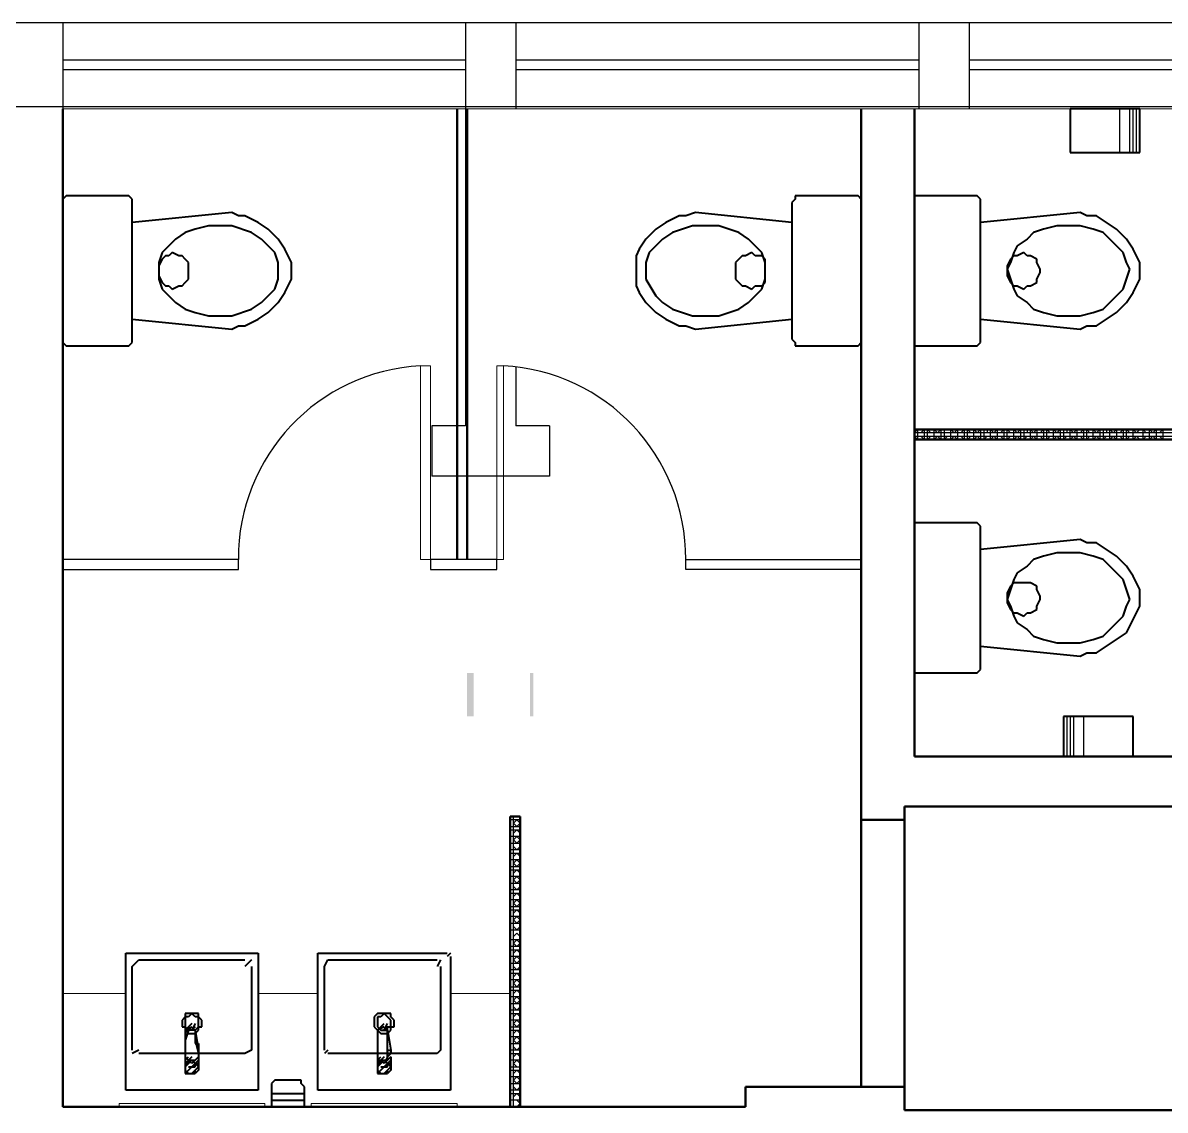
# Model space of a CAD drawing. Header units: millimetres. Extents: x -8 to 5830, y -596 to 3598.
# Drawn here: x 1672.464 to 1675.867, y 2526.634 to 2529.872 of the extents above; entities that cross this region are included whole.
import ezdxf

# ---------------------------------------------------------------- set-up
doc = ezdxf.new("R2010")
doc.units = ezdxf.units.MM
doc.layers.get('0').update_dxf_attribs({"color": 9})

msp = doc.modelspace()

# ---------------------------------------------------------------- linework, layer by layer
for p, q in [((1734.0826, 2529.8719), (1664.1826, 2529.8719)), ((1672.5826, 2529.8719), (1672.5826, 2528.6719)), ((1673.7826, 2529.8719), (1673.7826, 2528.6719)), ((1673.9326, 2529.8719), (1673.9326, 2529.6154)), ((1675.1326, 2529.8719), (1675.1326, 2529.6154)), ((1675.2826, 2529.8719), (1675.2826, 2529.6154)), ((1672.5826, 2529.7619), (1673.7826, 2529.7619)), ((1673.7826, 2529.7319), (1672.5826, 2529.7319)), ((1673.9326, 2529.7619), (1675.1326, 2529.7619)), ((1675.1326, 2529.7319), (1673.9326, 2529.7319)), ((1675.2826, 2529.7619), (1676.4826, 2529.7619)), ((1676.4826, 2529.7319), (1675.2826, 2529.7319)), ((1694.2826, 2529.6219), (1664.4326, 2529.6219)), ((1673.9326, 2528.8472), (1673.9326, 2528.6719)), ((1673.7826, 2528.6719), (1673.6826, 2528.6719)), ((1673.6826, 2528.6719), (1673.6826, 2528.5219)), ((1674.0326, 2528.6719), (1673.9326, 2528.6719)), ((1674.0326, 2528.6719), (1674.0326, 2528.5219)), ((1672.5826, 2528.5219), (1672.5826, 2526.6441)), ((1674.0326, 2528.5219), (1673.6826, 2528.5219))]:
    msp.add_line(p, q)
at = {"lineweight": 20}
for p, q in [((1678.9297, 2529.6154), (1672.5826, 2529.6154)), ((1673.6487, 2528.2738), (1673.6487, 2528.8502)), ((1673.6487, 2528.8502), (1673.6783, 2528.8502)), ((1673.6783, 2528.8502), (1673.6783, 2528.2738)), ((1673.8954, 2528.8502), (1673.8757, 2528.8502)), ((1673.8757, 2528.8502), (1673.8757, 2528.2738)), ((1673.8954, 2528.2738), (1673.8954, 2528.8502)), ((1673.6783, 2528.2738), (1673.6487, 2528.2738)), ((1673.8757, 2528.2738), (1673.8954, 2528.2738)), ((1672.7701, 2526.9819), (1672.5826, 2526.9819)), ((1673.3427, 2526.9819), (1673.165, 2526.9819)), ((1673.9152, 2526.9819), (1673.7375, 2526.9819)), ((1673.1847, 2526.654), (1672.7504, 2526.654)), ((1672.7504, 2526.654), (1672.7504, 2526.6441)), ((1672.7504, 2526.6441), (1673.1847, 2526.6441)), ((1673.1847, 2526.6441), (1673.1847, 2526.654)), ((1673.7573, 2526.654), (1673.3229, 2526.654)), ((1673.3229, 2526.654), (1673.3229, 2526.6441)), ((1673.3229, 2526.6441), (1673.7573, 2526.6441)), ((1673.7573, 2526.6441), (1673.7573, 2526.654))]:
    msp.add_line(p, q, dxfattribs=at)
at = {"lineweight": 50}
for p, q in [((1672.5826, 2529.6154), (1672.5826, 2526.6441)), ((1673.7573, 2529.6154), (1673.7573, 2528.2738)), ((1673.7869, 2529.6154), (1673.7869, 2528.2738)), ((1674.9615, 2526.7037), (1674.9615, 2529.6154)), ((1675.1195, 2529.6154), (1675.1195, 2527.6875)), ((1675.1195, 2528.6614), (1676.3632, 2528.6614)), ((1675.1195, 2528.6316), (1676.3632, 2528.6316)), ((1675.1195, 2527.6875), (1677.9327, 2527.6875)), ((1678.1598, 2527.5385), (1675.0899, 2527.5385)), ((1675.0899, 2527.5385), (1675.0899, 2526.6341)), ((1673.9152, 2526.6441), (1673.9152, 2527.5086)), ((1673.9152, 2527.5086), (1673.9448, 2527.5086)), ((1673.9448, 2527.5086), (1673.9448, 2526.6441)), ((1674.9615, 2527.4987), (1675.0899, 2527.4987)), ((1674.616, 2526.7037), (1674.616, 2526.6441)), ((1674.616, 2526.7037), (1675.0899, 2526.7037)), ((1672.5826, 2526.6441), (1674.616, 2526.6441)), ((1675.0899, 2526.6341), (1679.058, 2526.6341))]:
    msp.add_line(p, q, dxfattribs=at)
at = {"lineweight": 25}
for p, q in [((1675.1195, 2528.6614), (1675.1195, 2529.6055)), ((1675.7315, 2529.4863), (1675.7315, 2529.6154)), ((1675.7611, 2529.4863), (1675.7611, 2529.6154)), ((1675.771, 2529.4863), (1675.771, 2529.6154)), ((1675.7808, 2529.4863), (1675.7808, 2529.6154)), ((1675.2182, 2528.6614), (1675.1195, 2528.6614)), ((1675.1195, 2528.6515), (1675.1293, 2528.6614)), ((1676.3632, 2528.6515), (1675.1195, 2528.6515)), ((1675.1293, 2528.6316), (1675.1195, 2528.6415)), ((1675.1195, 2528.6415), (1676.3632, 2528.6415)), ((1675.1293, 2528.6614), (1675.1293, 2528.6316)), ((1675.1392, 2528.6515), (1675.1491, 2528.6614)), ((1675.1491, 2528.6316), (1675.1392, 2528.6415)), ((1675.1491, 2528.6614), (1675.1491, 2528.6316)), ((1675.159, 2528.6316), (1675.159, 2528.6614)), ((1675.159, 2528.6614), (1675.1688, 2528.6515)), ((1675.1688, 2528.6415), (1675.159, 2528.6316)), ((1675.1787, 2528.6316), (1675.1787, 2528.6614)), ((1675.1787, 2528.6614), (1675.1886, 2528.6515)), ((1675.1886, 2528.6415), (1675.1787, 2528.6316)), ((1675.1886, 2528.6515), (1675.1984, 2528.6614)), ((1675.1984, 2528.6316), (1675.1886, 2528.6415)), ((1675.1984, 2528.6614), (1675.1984, 2528.6316)), ((1675.2083, 2528.6614), (1675.2083, 2528.6316)), ((1675.2083, 2528.6316), (1675.2182, 2528.6415)), ((1675.228, 2528.6316), (1675.228, 2528.6614)), ((1675.228, 2528.6614), (1675.2379, 2528.6515)), ((1675.2379, 2528.6415), (1675.228, 2528.6316)), ((1675.2379, 2528.6515), (1675.2478, 2528.6614)), ((1675.2478, 2528.6316), (1675.2379, 2528.6415)), ((1675.2478, 2528.6614), (1675.2478, 2528.6316)), ((1675.2577, 2528.6515), (1675.2675, 2528.6614)), ((1675.2675, 2528.6316), (1675.2577, 2528.6415)), ((1675.2675, 2528.6614), (1675.2675, 2528.6316)), ((1675.2774, 2528.6316), (1675.2774, 2528.6614)), ((1675.2774, 2528.6614), (1675.2873, 2528.6515)), ((1675.2873, 2528.6415), (1675.2774, 2528.6316)), ((1675.2971, 2528.6316), (1675.2971, 2528.6614)), ((1675.2971, 2528.6614), (1675.307, 2528.6515)), ((1675.307, 2528.6415), (1675.2971, 2528.6316)), ((1675.307, 2528.6515), (1675.3169, 2528.6614)), ((1675.3169, 2528.6316), (1675.307, 2528.6415)), ((1675.3169, 2528.6614), (1675.3169, 2528.6316)), ((1675.3268, 2528.6614), (1675.3268, 2528.6316)), ((1675.3268, 2528.6316), (1675.3366, 2528.6415)), ((1675.3366, 2528.6614), (1675.3366, 2528.6515)), ((1675.3465, 2528.6316), (1675.3465, 2528.6614)), ((1675.3465, 2528.6614), (1675.3564, 2528.6515)), ((1675.3564, 2528.6415), (1675.3465, 2528.6316)), ((1675.3564, 2528.6515), (1675.3662, 2528.6614)), ((1675.3662, 2528.6316), (1675.3564, 2528.6415)), ((1675.3662, 2528.6614), (1675.3662, 2528.6316)), ((1675.3761, 2528.6515), (1675.386, 2528.6614)), ((1675.386, 2528.6316), (1675.3761, 2528.6415)), ((1675.386, 2528.6614), (1675.386, 2528.6316)), ((1675.3959, 2528.6316), (1675.3959, 2528.6614)), ((1675.3959, 2528.6614), (1675.4057, 2528.6515)), ((1675.4057, 2528.6415), (1675.3959, 2528.6316)), ((1675.4156, 2528.6316), (1675.4156, 2528.6614)), ((1675.4156, 2528.6614), (1675.4255, 2528.6515)), ((1675.4255, 2528.6415), (1675.4156, 2528.6316)), ((1675.4255, 2528.6515), (1675.4353, 2528.6614)), ((1675.4353, 2528.6316), (1675.4255, 2528.6415)), ((1675.4353, 2528.6614), (1675.4353, 2528.6316)), ((1675.4452, 2528.6614), (1675.4452, 2528.6316)), ((1675.4452, 2528.6316), (1675.4551, 2528.6415)), ((1675.4551, 2528.6614), (1675.4551, 2528.6515)), ((1675.465, 2528.6316), (1675.465, 2528.6614)), ((1675.465, 2528.6614), (1675.4748, 2528.6515)), ((1675.4748, 2528.6415), (1675.465, 2528.6316)), ((1675.4748, 2528.6515), (1675.4847, 2528.6614)), ((1675.4847, 2528.6316), (1675.4748, 2528.6415)), ((1675.4847, 2528.6614), (1675.4847, 2528.6316)), ((1675.4946, 2528.6515), (1675.5044, 2528.6614)), ((1675.5044, 2528.6316), (1675.4946, 2528.6415)), ((1675.5044, 2528.6614), (1675.5044, 2528.6316)), ((1675.5143, 2528.6316), (1675.5143, 2528.6614)), ((1675.5143, 2528.6614), (1675.5242, 2528.6515)), ((1675.5242, 2528.6415), (1675.5143, 2528.6316)), ((1675.5341, 2528.6316), (1675.5341, 2528.6614)), ((1675.5341, 2528.6614), (1675.5439, 2528.6515)), ((1675.5439, 2528.6415), (1675.5341, 2528.6316)), ((1675.5439, 2528.6515), (1675.5538, 2528.6614)), ((1675.5538, 2528.6316), (1675.5439, 2528.6415)), ((1675.5538, 2528.6614), (1675.5538, 2528.6316)), ((1675.5637, 2528.6614), (1675.5637, 2528.6316)), ((1675.5637, 2528.6316), (1675.5735, 2528.6415)), ((1675.5735, 2528.6614), (1675.5735, 2528.6515)), ((1675.5834, 2528.6316), (1675.5834, 2528.6614)), ((1675.5834, 2528.6614), (1675.5933, 2528.6515)), ((1675.5933, 2528.6415), (1675.5834, 2528.6316)), ((1675.5933, 2528.6515), (1675.6031, 2528.6614)), ((1675.6031, 2528.6316), (1675.5933, 2528.6415)), ((1675.6031, 2528.6614), (1675.6031, 2528.6316)), ((1675.613, 2528.6515), (1675.6229, 2528.6614)), ((1675.6229, 2528.6316), (1675.613, 2528.6415)), ((1675.6229, 2528.6614), (1675.6229, 2528.6316)), ((1675.6328, 2528.6316), (1675.6328, 2528.6614)), ((1675.6328, 2528.6614), (1675.6426, 2528.6515)), ((1675.6426, 2528.6415), (1675.6328, 2528.6316)), ((1675.6525, 2528.6316), (1675.6525, 2528.6614)), ((1675.6525, 2528.6614), (1675.6624, 2528.6515)), ((1675.6624, 2528.6415), (1675.6525, 2528.6316)), ((1675.6624, 2528.6515), (1675.6722, 2528.6614)), ((1675.6722, 2528.6316), (1675.6624, 2528.6415)), ((1675.6722, 2528.6614), (1675.6722, 2528.6316)), ((1675.6821, 2528.6614), (1675.6821, 2528.6316)), ((1675.6821, 2528.6316), (1675.692, 2528.6415)), ((1675.692, 2528.6614), (1675.692, 2528.6515)), ((1675.7019, 2528.6316), (1675.7019, 2528.6614)), ((1675.7019, 2528.6614), (1675.7117, 2528.6515)), ((1675.7117, 2528.6415), (1675.7019, 2528.6316)), ((1675.7117, 2528.6515), (1675.7216, 2528.6614)), ((1675.7216, 2528.6316), (1675.7117, 2528.6415)), ((1675.7216, 2528.6614), (1675.7216, 2528.6316)), ((1675.7315, 2528.6515), (1675.7413, 2528.6614)), ((1675.7413, 2528.6316), (1675.7315, 2528.6415)), ((1675.7413, 2528.6614), (1675.7413, 2528.6316)), ((1675.7512, 2528.6316), (1675.7512, 2528.6614)), ((1675.7512, 2528.6614), (1675.7611, 2528.6515)), ((1675.7611, 2528.6415), (1675.7512, 2528.6316)), ((1675.771, 2528.6316), (1675.771, 2528.6614)), ((1675.771, 2528.6614), (1675.7808, 2528.6515)), ((1675.7808, 2528.6415), (1675.771, 2528.6316)), ((1675.7808, 2528.6515), (1675.7907, 2528.6614)), ((1675.7907, 2528.6316), (1675.7808, 2528.6415)), ((1675.8006, 2528.6614), (1675.8104, 2528.6515)), ((1675.8006, 2528.6316), (1675.8006, 2528.6614)), ((1675.8104, 2528.6415), (1675.8006, 2528.6316)), ((1675.8203, 2528.6316), (1675.8203, 2528.6614)), ((1675.8203, 2528.6614), (1675.8302, 2528.6515)), ((1675.8302, 2528.6415), (1675.8203, 2528.6316)), ((1675.8302, 2528.6515), (1675.8401, 2528.6614)), ((1675.8401, 2528.6316), (1675.8302, 2528.6415)), ((1675.8401, 2528.6614), (1675.8401, 2528.6316)), ((1675.8499, 2528.6515), (1675.8598, 2528.6614)), ((1675.8598, 2528.6316), (1675.8499, 2528.6415)), ((1675.8598, 2528.6614), (1675.8598, 2528.6316)), ((1675.5735, 2527.8068), (1675.5735, 2527.6875)), ((1675.5834, 2527.8068), (1675.5834, 2527.6875)), ((1675.5933, 2527.8068), (1675.5933, 2527.6875)), ((1675.6229, 2527.8068), (1675.6229, 2527.6875)), ((1673.9448, 2527.4987), (1673.9152, 2527.4987)), ((1673.9251, 2526.6441), (1673.9251, 2527.5086)), ((1673.9251, 2527.4888), (1673.9349, 2527.4987)), ((1673.9349, 2527.4788), (1673.9251, 2527.4888)), ((1673.9448, 2527.4888), (1673.9349, 2527.4987)), ((1673.9349, 2527.4788), (1673.9448, 2527.4888)), ((1673.9448, 2527.4689), (1673.9448, 2527.5086)), ((1673.9152, 2527.4788), (1673.9448, 2527.4788)), ((1673.9152, 2527.4689), (1673.9448, 2527.4689)), ((1673.9349, 2527.4689), (1673.9251, 2527.459)), ((1673.9448, 2527.459), (1673.9349, 2527.4689)), ((1673.9448, 2527.4192), (1673.9448, 2527.459)), ((1673.9448, 2527.449), (1673.9152, 2527.449)), ((1673.9152, 2527.4291), (1673.9448, 2527.4291)), ((1673.9251, 2527.4391), (1673.9349, 2527.449)), ((1673.9349, 2527.4291), (1673.9251, 2527.4391)), ((1673.9251, 2527.4192), (1673.9349, 2527.4093)), ((1673.9349, 2527.449), (1673.9448, 2527.4391)), ((1673.9349, 2527.4291), (1673.9448, 2527.4391)), ((1673.9349, 2527.4093), (1673.9448, 2527.4192)), ((1673.9448, 2527.4093), (1673.9152, 2527.4093)), ((1673.9152, 2527.3993), (1673.9448, 2527.3993)), ((1673.9349, 2527.3993), (1673.9251, 2527.3894)), ((1673.9349, 2527.3993), (1673.9448, 2527.3894)), ((1673.9448, 2527.3496), (1673.9448, 2527.4093)), ((1673.9448, 2527.3795), (1673.9152, 2527.3795)), ((1673.9152, 2527.3596), (1673.9448, 2527.3596)), ((1673.9152, 2527.3496), (1673.9448, 2527.3496)), ((1673.9251, 2527.3695), (1673.9349, 2527.3795)), ((1673.9349, 2527.3596), (1673.9251, 2527.3695)), ((1673.9349, 2527.3496), (1673.9251, 2527.3397)), ((1673.9448, 2527.3695), (1673.9349, 2527.3795)), ((1673.9349, 2527.3596), (1673.9448, 2527.3695)), ((1673.9448, 2527.3397), (1673.9349, 2527.3496)), ((1673.9448, 2527.3298), (1673.9152, 2527.3298)), ((1673.9251, 2527.3198), (1673.9349, 2527.3298)), ((1673.9349, 2527.3099), (1673.9251, 2527.3198)), ((1673.9349, 2527.3298), (1673.9448, 2527.3198)), ((1673.9349, 2527.3099), (1673.9448, 2527.3198)), ((1673.9448, 2527.3), (1673.9448, 2527.3397)), ((1673.9152, 2527.3099), (1673.9448, 2527.3099)), ((1673.9448, 2527.29), (1673.9152, 2527.29)), ((1673.9152, 2527.2801), (1673.9448, 2527.2801)), ((1673.9251, 2527.3), (1673.9349, 2527.29)), ((1673.9349, 2527.2801), (1673.9251, 2527.2701)), ((1673.9349, 2527.29), (1673.9448, 2527.3)), ((1673.9349, 2527.2801), (1673.9448, 2527.2701)), ((1673.9448, 2527.2304), (1673.9448, 2527.29)), ((1673.9448, 2527.2602), (1673.9152, 2527.2602)), ((1673.9251, 2527.2503), (1673.9349, 2527.2602)), ((1673.9349, 2527.2403), (1673.9251, 2527.2503)), ((1673.9448, 2527.2503), (1673.9349, 2527.2602)), ((1673.9349, 2527.2403), (1673.9448, 2527.2503)), ((1673.9152, 2527.2403), (1673.9448, 2527.2403)), ((1673.9152, 2527.2304), (1673.9448, 2527.2304)), ((1673.9349, 2527.2304), (1673.9251, 2527.2204)), ((1673.9448, 2527.2204), (1673.9349, 2527.2304)), ((1673.9448, 2527.1807), (1673.9448, 2527.2204)), ((1673.9448, 2527.2105), (1673.9152, 2527.2105)), ((1673.9152, 2527.1906), (1673.9448, 2527.1906)), ((1673.9251, 2527.2006), (1673.9349, 2527.2105)), ((1673.9349, 2527.1906), (1673.9251, 2527.2006)), ((1673.9251, 2527.1807), (1673.9349, 2527.1708)), ((1673.9349, 2527.2105), (1673.9448, 2527.2006)), ((1673.9349, 2527.1906), (1673.9448, 2527.2006)), ((1673.9349, 2527.1708), (1673.9448, 2527.1807)), ((1673.9152, 2527.1708), (1673.9448, 2527.1708)), ((1673.9349, 2527.1608), (1673.9251, 2527.1509)), ((1673.9448, 2527.1509), (1673.9349, 2527.1608)), ((1673.9448, 2527.1111), (1673.9448, 2527.1708)), ((1673.9448, 2527.1409), (1673.9152, 2527.1409)), ((1673.9448, 2527.1211), (1673.9152, 2527.1211)), ((1673.9152, 2527.1111), (1673.9448, 2527.1111)), ((1673.9251, 2527.131), (1673.9349, 2527.1409)), ((1673.9251, 2527.131), (1673.9349, 2527.1211)), ((1673.9349, 2527.1111), (1673.9251, 2527.1012)), ((1673.9448, 2527.131), (1673.9349, 2527.1409)), ((1673.9349, 2527.1211), (1673.9448, 2527.131)), ((1673.9448, 2527.1012), (1673.9349, 2527.1111)), ((1673.9448, 2527.0913), (1673.9152, 2527.0913)), ((1673.9251, 2527.0813), (1673.9349, 2527.0913)), ((1673.9349, 2527.0714), (1673.9251, 2527.0813)), ((1673.9349, 2527.0913), (1673.9448, 2527.0813)), ((1673.9349, 2527.0714), (1673.9448, 2527.0813)), ((1673.9448, 2527.0614), (1673.9448, 2527.1012)), ((1673.9152, 2527.0714), (1673.9448, 2527.0714)), ((1673.9448, 2527.0515), (1673.9152, 2527.0515)), ((1673.9152, 2527.0416), (1673.9448, 2527.0416)), ((1673.9251, 2527.0614), (1673.9349, 2527.0515)), ((1673.9349, 2527.0416), (1673.9251, 2527.0316)), ((1673.9349, 2527.0515), (1673.9448, 2527.0614)), ((1673.9349, 2527.0416), (1673.9448, 2527.0316)), ((1673.9448, 2526.9919), (1673.9448, 2527.0515)), ((1673.9448, 2527.0217), (1673.9152, 2527.0217)), ((1673.9251, 2527.0118), (1673.9349, 2527.0217)), ((1673.9349, 2527.0018), (1673.9251, 2527.0118)), ((1673.9448, 2527.0118), (1673.9349, 2527.0217)), ((1673.9349, 2527.0018), (1673.9448, 2527.0118)), ((1673.9152, 2527.0018), (1673.9448, 2527.0018)), ((1673.9152, 2526.9919), (1673.9448, 2526.9919)), ((1673.9349, 2526.9919), (1673.9251, 2526.9819)), ((1673.9448, 2526.9819), (1673.9349, 2526.9919)), ((1673.9448, 2526.9422), (1673.9448, 2526.9819)), ((1673.9448, 2526.972), (1673.9152, 2526.972)), ((1673.9152, 2526.9521), (1673.9448, 2526.9521)), ((1673.9251, 2526.9621), (1673.9349, 2526.972)), ((1673.9349, 2526.9521), (1673.9251, 2526.9621)), ((1673.9251, 2526.9422), (1673.9349, 2526.9323)), ((1673.9349, 2526.972), (1673.9448, 2526.9621)), ((1673.9349, 2526.9521), (1673.9448, 2526.9621)), ((1673.9349, 2526.9323), (1673.9448, 2526.9422)), ((1673.9448, 2526.9323), (1673.9152, 2526.9323)), ((1673.9152, 2526.9223), (1673.9448, 2526.9223)), ((1673.9349, 2526.9223), (1673.9251, 2526.9124)), ((1673.9349, 2526.9223), (1673.9448, 2526.9124)), ((1673.9448, 2526.8726), (1673.9448, 2526.9323)), ((1673.9448, 2526.9024), (1673.9152, 2526.9024)), ((1673.9152, 2526.8826), (1673.9448, 2526.8826)), ((1673.9152, 2526.8726), (1673.9448, 2526.8726)), ((1673.9251, 2526.8925), (1673.9349, 2526.9024)), ((1673.9349, 2526.8826), (1673.9251, 2526.8925)), ((1673.9349, 2526.8726), (1673.9251, 2526.8627)), ((1673.9448, 2526.8925), (1673.9349, 2526.9024)), ((1673.9349, 2526.8826), (1673.9448, 2526.8925)), ((1673.9448, 2526.8627), (1673.9349, 2526.8726)), ((1673.9448, 2526.8528), (1673.9152, 2526.8528)), ((1673.9251, 2526.8428), (1673.9349, 2526.8528)), ((1673.9349, 2526.8329), (1673.9251, 2526.8428)), ((1673.9349, 2526.8528), (1673.9448, 2526.8428)), ((1673.9349, 2526.8329), (1673.9448, 2526.8428)), ((1673.9448, 2526.8229), (1673.9448, 2526.8627)), ((1673.9152, 2526.8329), (1673.9448, 2526.8329)), ((1673.9448, 2526.813), (1673.9152, 2526.813)), ((1673.9251, 2526.8229), (1673.9349, 2526.813)), ((1673.9349, 2526.813), (1673.9448, 2526.8229)), ((1673.9448, 2526.7534), (1673.9448, 2526.813)), ((1673.9152, 2526.8031), (1673.9448, 2526.8031)), ((1673.9448, 2526.7832), (1673.9152, 2526.7832)), ((1673.9349, 2526.8031), (1673.9251, 2526.7931)), ((1673.9251, 2526.7733), (1673.9349, 2526.7832)), ((1673.9349, 2526.7633), (1673.9251, 2526.7733)), ((1673.9349, 2526.8031), (1673.9448, 2526.7931)), ((1673.9448, 2526.7733), (1673.9349, 2526.7832)), ((1673.9152, 2526.7633), (1673.9448, 2526.7633)), ((1673.9152, 2526.7534), (1673.9448, 2526.7534)), ((1673.9349, 2526.7534), (1673.9251, 2526.7434)), ((1673.9448, 2526.7434), (1673.9349, 2526.7534)), ((1673.9448, 2526.7037), (1673.9448, 2526.7434)), ((1673.9448, 2526.7335), (1673.9152, 2526.7335)), ((1673.9152, 2526.7136), (1673.9448, 2526.7136)), ((1673.9251, 2526.7236), (1673.9349, 2526.7335)), ((1673.9349, 2526.7136), (1673.9251, 2526.7236)), ((1673.9251, 2526.7037), (1673.9349, 2526.6937)), ((1673.9349, 2526.7335), (1673.9448, 2526.7236)), ((1673.9349, 2526.7136), (1673.9448, 2526.7236)), ((1673.9349, 2526.6937), (1673.9448, 2526.7037)), ((1673.9448, 2526.6937), (1673.9152, 2526.6937)), ((1673.9152, 2526.6838), (1673.9448, 2526.6838)), ((1673.9349, 2526.6838), (1673.9251, 2526.6739)), ((1673.9349, 2526.6838), (1673.9448, 2526.6739)), ((1673.9448, 2526.6937), (1673.9448, 2526.6441)), ((1673.9448, 2526.6639), (1673.9152, 2526.6639)), ((1673.9448, 2526.654), (1673.9349, 2526.6639)), ((1673.9349, 2526.6441), (1673.9448, 2526.654))]:
    msp.add_line(p, q, dxfattribs=at)
at = {"lineweight": 40}
for p, q in [((1675.7907, 2529.6154), (1675.5834, 2529.6154)), ((1675.5834, 2529.6154), (1675.5834, 2529.4863)), ((1675.7907, 2529.4863), (1675.7907, 2529.6154)), ((1675.5834, 2529.4863), (1675.7907, 2529.4863)), ((1672.5925, 2529.3571), (1672.5826, 2529.3471)), ((1672.78, 2529.3571), (1672.5925, 2529.3571)), ((1672.7899, 2529.3471), (1672.78, 2529.3571)), ((1674.9517, 2529.3571), (1674.7641, 2529.3571)), ((1674.7641, 2529.3571), (1674.7641, 2529.3471)), ((1674.9615, 2529.3471), (1674.9517, 2529.3571)), ((1675.307, 2529.3571), (1675.1195, 2529.3571)), ((1675.1195, 2529.3571), (1675.1195, 2528.9099)), ((1675.3169, 2529.3471), (1675.307, 2529.3571)), ((1672.5826, 2529.3471), (1672.5826, 2528.9198)), ((1672.7899, 2528.9198), (1672.7899, 2529.3471)), ((1674.7641, 2529.3471), (1674.7542, 2529.3372)), ((1674.7542, 2529.3372), (1674.7542, 2528.9297)), ((1674.9615, 2528.9198), (1674.9615, 2529.3471)), ((1675.3169, 2528.9198), (1675.3169, 2529.3471)), ((1673.086, 2529.3074), (1672.7899, 2529.2776)), ((1673.1058, 2529.2974), (1673.086, 2529.3074)), ((1673.1255, 2529.2974), (1673.1058, 2529.2974)), ((1673.165, 2529.2776), (1673.1255, 2529.2974)), ((1674.4186, 2529.2974), (1674.3791, 2529.2776)), ((1674.4384, 2529.2974), (1674.4186, 2529.2974)), ((1674.468, 2529.3074), (1674.4384, 2529.2974)), ((1674.7542, 2529.2776), (1674.468, 2529.3074)), ((1675.613, 2529.3074), (1675.3169, 2529.2776)), ((1675.6328, 2529.2974), (1675.613, 2529.3074)), ((1675.6624, 2529.2974), (1675.6328, 2529.2974)), ((1675.7216, 2529.2577), (1675.6624, 2529.2974)), ((1672.9774, 2529.2577), (1672.9478, 2529.2477)), ((1673.0169, 2529.2676), (1672.9774, 2529.2577)), ((1673.086, 2529.2676), (1673.0169, 2529.2676)), ((1673.1452, 2529.2477), (1673.086, 2529.2676)), ((1673.1946, 2529.2577), (1673.165, 2529.2776)), ((1673.2242, 2529.2279), (1673.1946, 2529.2577)), ((1674.3495, 2529.2577), (1674.3199, 2529.2279)), ((1674.3791, 2529.2776), (1674.3495, 2529.2577)), ((1674.4581, 2529.2676), (1674.3989, 2529.2477)), ((1674.5371, 2529.2676), (1674.4581, 2529.2676)), ((1674.5963, 2529.2477), (1674.5371, 2529.2676)), ((1675.5044, 2529.2577), (1675.4748, 2529.2477)), ((1675.5439, 2529.2676), (1675.5044, 2529.2577)), ((1675.613, 2529.2676), (1675.5439, 2529.2676)), ((1675.6525, 2529.2577), (1675.613, 2529.2676)), ((1675.6821, 2529.2477), (1675.6525, 2529.2577)), ((1675.7512, 2529.2279), (1675.7216, 2529.2577)), ((1672.9182, 2529.2279), (1672.8787, 2529.1881)), ((1672.9478, 2529.2477), (1672.9182, 2529.2279)), ((1673.1749, 2529.2279), (1673.1452, 2529.2477)), ((1673.1946, 2529.208), (1673.1749, 2529.2279)), ((1673.244, 2529.1981), (1673.2242, 2529.2279)), ((1674.3199, 2529.2279), (1674.3002, 2529.1981)), ((1674.3693, 2529.2279), (1674.3298, 2529.1881)), ((1674.3989, 2529.2477), (1674.3693, 2529.2279)), ((1674.6259, 2529.2279), (1674.5963, 2529.2477)), ((1674.6457, 2529.208), (1674.6259, 2529.2279)), ((1675.4551, 2529.2279), (1675.4255, 2529.208)), ((1675.4748, 2529.2477), (1675.4551, 2529.2279)), ((1675.7019, 2529.2279), (1675.6821, 2529.2477)), ((1675.7413, 2529.1881), (1675.7019, 2529.2279)), ((1675.771, 2529.1981), (1675.7512, 2529.2279)), ((1672.8787, 2529.1881), (1672.8689, 2529.1583)), ((1672.9083, 2529.1881), (1672.8985, 2529.1782)), ((1672.9281, 2529.1782), (1672.9083, 2529.1881)), ((1673.2143, 2529.1881), (1673.1946, 2529.208)), ((1673.2242, 2529.1583), (1673.2143, 2529.1881)), ((1673.2637, 2529.1583), (1673.244, 2529.1981)), ((1674.3002, 2529.1981), (1674.2903, 2529.1782)), ((1674.3298, 2529.1881), (1674.3199, 2529.1583)), ((1674.6358, 2529.1881), (1674.616, 2529.1782)), ((1674.6457, 2529.1782), (1674.6358, 2529.1881)), ((1674.6654, 2529.1881), (1674.6457, 2529.208)), ((1674.6753, 2529.1583), (1674.6654, 2529.1881)), ((1675.4156, 2529.1881), (1675.4057, 2529.1583)), ((1675.4255, 2529.208), (1675.4156, 2529.1881)), ((1675.4452, 2529.1881), (1675.4255, 2529.1782)), ((1675.4551, 2529.1782), (1675.4452, 2529.1881)), ((1675.7512, 2529.1583), (1675.7413, 2529.1881)), ((1675.7808, 2529.1782), (1675.771, 2529.1981)), ((1672.8787, 2529.1682), (1672.8689, 2529.1484)), ((1672.8689, 2529.1583), (1672.8689, 2529.1086)), ((1672.8886, 2529.1782), (1672.8787, 2529.1682)), ((1672.8985, 2529.1782), (1672.8886, 2529.1782)), ((1672.938, 2529.1782), (1672.9281, 2529.1782)), ((1672.9478, 2529.1682), (1672.938, 2529.1782)), ((1672.9577, 2529.1583), (1672.9478, 2529.1682)), ((1672.9577, 2529.1086), (1672.9577, 2529.1583)), ((1673.2242, 2529.1086), (1673.2242, 2529.1583)), ((1673.2637, 2529.1086), (1673.2637, 2529.1583)), ((1674.2903, 2529.1782), (1674.2903, 2529.0887)), ((1674.3199, 2529.1583), (1674.3199, 2529.1086)), ((1674.5963, 2529.1682), (1674.5864, 2529.1583)), ((1674.5864, 2529.1583), (1674.5864, 2529.1086)), ((1674.6062, 2529.1782), (1674.5963, 2529.1682)), ((1674.616, 2529.1782), (1674.6062, 2529.1782)), ((1674.6654, 2529.1782), (1674.6457, 2529.1782)), ((1674.6753, 2529.1682), (1674.6654, 2529.1782)), ((1674.6753, 2529.0987), (1674.6753, 2529.1682)), ((1675.4057, 2529.1682), (1675.3959, 2529.1484)), ((1675.4057, 2529.1583), (1675.3959, 2529.1384)), ((1675.4156, 2529.1782), (1675.4057, 2529.1682)), ((1675.4255, 2529.1782), (1675.4156, 2529.1782)), ((1675.465, 2529.1782), (1675.4551, 2529.1782)), ((1675.4847, 2529.1682), (1675.465, 2529.1782)), ((1675.4847, 2529.1583), (1675.4847, 2529.1682)), ((1675.4946, 2529.1384), (1675.4847, 2529.1583)), ((1675.7611, 2529.1384), (1675.7512, 2529.1583)), ((1675.7907, 2529.1583), (1675.7808, 2529.1782)), ((1675.7907, 2529.1086), (1675.7907, 2529.1583)), ((1672.8689, 2529.1186), (1672.8787, 2529.0987)), ((1675.3959, 2529.1484), (1675.3959, 2529.1186)), ((1675.3959, 2529.1384), (1675.4156, 2529.0788)), ((1675.3959, 2529.1186), (1675.4057, 2529.0987)), ((1675.4847, 2529.1086), (1675.4946, 2529.1285)), ((1675.4946, 2529.1285), (1675.4946, 2529.1384)), ((1675.7413, 2529.0788), (1675.7611, 2529.1384)), ((1672.8689, 2529.1086), (1672.8787, 2529.0788)), ((1672.8787, 2529.0987), (1672.8886, 2529.0887)), ((1672.8886, 2529.0887), (1672.8985, 2529.0887)), ((1672.8985, 2529.0887), (1672.9083, 2529.0788)), ((1672.9083, 2529.0788), (1672.9281, 2529.0887)), ((1672.9281, 2529.0887), (1672.938, 2529.0887)), ((1672.938, 2529.0887), (1672.9478, 2529.0987)), ((1672.9478, 2529.0987), (1672.9577, 2529.1086)), ((1673.2143, 2529.0788), (1673.2242, 2529.1086)), ((1673.244, 2529.0689), (1673.2637, 2529.1086)), ((1674.2903, 2529.0887), (1674.3002, 2529.0689)), ((1674.3199, 2529.1086), (1674.3495, 2529.0589)), ((1674.5864, 2529.1086), (1674.5963, 2529.0987)), ((1674.5963, 2529.0987), (1674.6062, 2529.0887)), ((1674.6062, 2529.0887), (1674.616, 2529.0887)), ((1674.616, 2529.0887), (1674.6358, 2529.0788)), ((1674.6358, 2529.0788), (1674.6457, 2529.0887)), ((1674.6457, 2529.0887), (1674.6654, 2529.0887)), ((1674.6654, 2529.0788), (1674.6753, 2529.1086)), ((1674.6654, 2529.0887), (1674.6753, 2529.0987)), ((1675.4057, 2529.0987), (1675.4156, 2529.0887)), ((1675.4156, 2529.0887), (1675.4255, 2529.0887)), ((1675.4255, 2529.0887), (1675.4452, 2529.0788)), ((1675.4452, 2529.0788), (1675.4551, 2529.0887)), ((1675.4551, 2529.0887), (1675.465, 2529.0887)), ((1675.465, 2529.0887), (1675.4847, 2529.0987)), ((1675.4847, 2529.0987), (1675.4847, 2529.1086)), ((1675.771, 2529.0689), (1675.7808, 2529.0887)), ((1675.7808, 2529.0887), (1675.7907, 2529.1086)), ((1672.8787, 2529.0788), (1672.8985, 2529.0589)), ((1672.8985, 2529.0589), (1672.9182, 2529.0391)), ((1673.1749, 2529.0391), (1673.2143, 2529.0788)), ((1673.2242, 2529.0391), (1673.244, 2529.0689)), ((1674.3002, 2529.0689), (1674.3199, 2529.0391)), ((1674.3495, 2529.0589), (1674.3693, 2529.0391)), ((1674.6259, 2529.0391), (1674.6654, 2529.0788)), ((1675.4156, 2529.0788), (1675.4255, 2529.0589)), ((1675.4255, 2529.0589), (1675.4551, 2529.0391)), ((1675.6821, 2529.0192), (1675.7413, 2529.0788)), ((1675.7512, 2529.0391), (1675.771, 2529.0689)), ((1672.9182, 2529.0391), (1672.9478, 2529.0192)), ((1672.9478, 2529.0192), (1672.9774, 2529.0092)), ((1673.086, 2528.9993), (1673.1452, 2529.0192)), ((1673.1452, 2529.0192), (1673.1749, 2529.0391)), ((1673.1946, 2529.0092), (1673.2242, 2529.0391)), ((1674.3199, 2529.0391), (1674.3495, 2529.0092)), ((1674.3693, 2529.0391), (1674.3989, 2529.0192)), ((1674.3989, 2529.0192), (1674.4581, 2528.9993)), ((1674.5371, 2528.9993), (1674.5963, 2529.0192)), ((1674.5963, 2529.0192), (1674.6259, 2529.0391)), ((1675.4551, 2529.0391), (1675.4748, 2529.0192)), ((1675.4748, 2529.0192), (1675.5044, 2529.0092)), ((1675.6525, 2529.0092), (1675.6821, 2529.0192)), ((1675.7216, 2529.0092), (1675.7512, 2529.0391)), ((1672.7899, 2528.9894), (1673.086, 2528.9596)), ((1672.9774, 2529.0092), (1673.0169, 2528.9993)), ((1673.0169, 2528.9993), (1673.086, 2528.9993)), ((1673.1255, 2528.9695), (1673.165, 2528.9894)), ((1673.165, 2528.9894), (1673.1946, 2529.0092)), ((1674.3495, 2529.0092), (1674.3791, 2528.9894)), ((1674.3791, 2528.9894), (1674.4186, 2528.9695)), ((1674.4581, 2528.9993), (1674.5371, 2528.9993)), ((1674.468, 2528.9596), (1674.7542, 2528.9894)), ((1675.3169, 2528.9894), (1675.613, 2528.9596)), ((1675.5044, 2529.0092), (1675.5439, 2528.9993)), ((1675.5439, 2528.9993), (1675.613, 2528.9993)), ((1675.613, 2528.9993), (1675.6525, 2529.0092)), ((1675.6624, 2528.9695), (1675.7216, 2529.0092)), ((1673.086, 2528.9596), (1673.1058, 2528.9695)), ((1673.1058, 2528.9695), (1673.1255, 2528.9695)), ((1674.4186, 2528.9695), (1674.4384, 2528.9695)), ((1674.4384, 2528.9695), (1674.468, 2528.9596)), ((1675.613, 2528.9596), (1675.6328, 2528.9695)), ((1675.6328, 2528.9695), (1675.6624, 2528.9695)), ((1672.5826, 2528.9198), (1672.5925, 2528.9099)), ((1672.78, 2528.9099), (1672.7899, 2528.9198)), ((1674.7542, 2528.9297), (1674.7641, 2528.9198)), ((1674.7641, 2528.9198), (1674.7641, 2528.9099)), ((1674.9517, 2528.9099), (1674.9615, 2528.9198)), ((1675.307, 2528.9099), (1675.3169, 2528.9198)), ((1672.5925, 2528.9099), (1672.78, 2528.9099)), ((1674.7641, 2528.9099), (1674.9517, 2528.9099)), ((1675.1195, 2528.9099), (1675.307, 2528.9099)), ((1675.307, 2528.3832), (1675.1195, 2528.3832)), ((1675.1195, 2528.3832), (1675.1195, 2527.936)), ((1675.3169, 2528.3732), (1675.307, 2528.3832)), ((1675.3169, 2527.9459), (1675.3169, 2528.3732)), ((1675.613, 2528.3335), (1675.3169, 2528.3037)), ((1675.6328, 2528.3235), (1675.613, 2528.3335)), ((1675.6624, 2528.3235), (1675.6328, 2528.3235)), ((1675.7216, 2528.2838), (1675.6624, 2528.3235)), ((1675.4748, 2528.2738), (1675.4551, 2528.254)), ((1675.5044, 2528.2838), (1675.4748, 2528.2738)), ((1675.5439, 2528.2937), (1675.5044, 2528.2838)), ((1675.613, 2528.2937), (1675.5439, 2528.2937)), ((1675.6525, 2528.2838), (1675.613, 2528.2937)), ((1675.6821, 2528.2738), (1675.6525, 2528.2838)), ((1675.7019, 2528.254), (1675.6821, 2528.2738)), ((1675.7512, 2528.254), (1675.7216, 2528.2838)), ((1675.4255, 2528.2341), (1675.4156, 2528.2142)), ((1675.4551, 2528.254), (1675.4255, 2528.2341)), ((1675.7413, 2528.2142), (1675.7019, 2528.254)), ((1675.771, 2528.2242), (1675.7512, 2528.254)), ((1675.4156, 2528.2142), (1675.3959, 2528.1546)), ((1675.4156, 2528.2043), (1675.4057, 2528.1943)), ((1675.465, 2528.2043), (1675.4156, 2528.2043)), ((1675.4847, 2528.1943), (1675.465, 2528.2043)), ((1675.7611, 2528.1546), (1675.7413, 2528.2142)), ((1675.7907, 2528.1844), (1675.771, 2528.2242)), ((1675.4057, 2528.1943), (1675.3959, 2528.1745)), ((1675.3959, 2528.1745), (1675.3959, 2528.1447)), ((1675.4847, 2528.1844), (1675.4847, 2528.1943)), ((1675.4946, 2528.1645), (1675.4847, 2528.1844)), ((1675.4946, 2528.1546), (1675.4946, 2528.1645)), ((1675.7907, 2528.1347), (1675.7907, 2528.1844)), ((1675.3959, 2528.1546), (1675.4057, 2528.1347)), ((1675.3959, 2528.1447), (1675.4057, 2528.1248)), ((1675.4057, 2528.1347), (1675.4156, 2528.1049)), ((1675.4847, 2528.1347), (1675.4946, 2528.1546)), ((1675.4847, 2528.1248), (1675.4847, 2528.1347)), ((1675.7413, 2528.1049), (1675.7512, 2528.1347)), ((1675.7512, 2528.1347), (1675.7611, 2528.1546)), ((1675.7808, 2528.1148), (1675.7907, 2528.1347)), ((1675.4057, 2528.1248), (1675.4156, 2528.1148)), ((1675.4156, 2528.1148), (1675.4255, 2528.1148)), ((1675.4156, 2528.1049), (1675.4255, 2528.085)), ((1675.4255, 2528.1148), (1675.4452, 2528.1049)), ((1675.4452, 2528.1049), (1675.4551, 2528.1148)), ((1675.4551, 2528.1148), (1675.465, 2528.1148)), ((1675.465, 2528.1148), (1675.4847, 2528.1248)), ((1675.6821, 2528.0453), (1675.7413, 2528.1049)), ((1675.7512, 2528.0552), (1675.7808, 2528.1148)), ((1675.4255, 2528.085), (1675.4551, 2528.0652)), ((1675.4551, 2528.0652), (1675.4748, 2528.0453)), ((1675.4748, 2528.0453), (1675.5044, 2528.0353)), ((1675.5044, 2528.0353), (1675.5439, 2528.0254)), ((1675.613, 2528.0254), (1675.6525, 2528.0353)), ((1675.6525, 2528.0353), (1675.6821, 2528.0453)), ((1675.6624, 2527.9956), (1675.7512, 2528.0552)), ((1675.3169, 2528.0155), (1675.613, 2527.9857)), ((1675.5439, 2528.0254), (1675.613, 2528.0254)), ((1675.613, 2527.9857), (1675.6328, 2527.9956)), ((1675.6328, 2527.9956), (1675.6624, 2527.9956)), ((1675.1195, 2527.936), (1675.307, 2527.936)), ((1675.307, 2527.936), (1675.3169, 2527.9459)), ((1675.771, 2527.8068), (1675.5637, 2527.8068)), ((1675.5637, 2527.8068), (1675.5637, 2527.6875)), ((1675.771, 2527.6875), (1675.771, 2527.8068)), ((1675.5637, 2527.6875), (1675.771, 2527.6875)), ((1672.7701, 2527.1012), (1673.165, 2527.1012)), ((1672.7701, 2526.6937), (1672.7701, 2527.1012)), ((1672.7899, 2527.0614), (1672.8096, 2527.0813)), ((1672.8096, 2527.0813), (1673.1255, 2527.0813)), ((1673.1452, 2527.0813), (1673.1255, 2527.0614)), ((1673.165, 2527.1012), (1673.165, 2526.6937)), ((1673.3427, 2526.6937), (1673.3427, 2527.1012)), ((1673.3427, 2527.1012), (1673.7276, 2527.1012)), ((1673.3624, 2527.0614), (1673.3723, 2527.0813)), ((1673.3723, 2527.0813), (1673.698, 2527.0813)), ((1673.7079, 2527.0813), (1673.698, 2527.0614)), ((1673.7375, 2527.1012), (1673.7276, 2527.0913)), ((1673.7375, 2527.0913), (1673.7375, 2526.6937)), ((1672.7899, 2526.813), (1672.7899, 2527.0614)), ((1673.1452, 2527.0614), (1673.1452, 2526.813)), ((1673.3624, 2526.813), (1673.3624, 2527.0614)), ((1673.7079, 2527.0614), (1673.7079, 2526.813)), ((1672.9478, 2526.9124), (1672.938, 2526.9024)), ((1672.9478, 2526.9223), (1672.9478, 2526.7434)), ((1672.9873, 2526.9223), (1672.9478, 2526.9223)), ((1672.9577, 2526.9124), (1672.9478, 2526.9124)), ((1672.9676, 2526.9223), (1672.9577, 2526.9124)), ((1672.9774, 2526.9124), (1672.9676, 2526.9223)), ((1672.9873, 2526.9124), (1672.9774, 2526.9124)), ((1672.9873, 2526.8726), (1672.9873, 2526.9223)), ((1672.9972, 2526.9024), (1672.9873, 2526.9124)), ((1673.5203, 2526.9223), (1673.5105, 2526.9124)), ((1673.5105, 2526.9124), (1673.5105, 2526.8826)), ((1673.5598, 2526.9223), (1673.5203, 2526.9223)), ((1673.5302, 2526.9124), (1673.5203, 2526.9124)), ((1673.5203, 2526.9124), (1673.5203, 2526.8826)), ((1673.5401, 2526.9223), (1673.5302, 2526.9124)), ((1673.5598, 2526.9024), (1673.5401, 2526.9223)), ((1673.5598, 2526.9124), (1673.5598, 2526.9223)), ((1673.5697, 2526.9024), (1673.5598, 2526.9124)), ((1672.938, 2526.9024), (1672.938, 2526.8826)), ((1672.938, 2526.8826), (1672.9478, 2526.8826)), ((1672.9676, 2526.8925), (1672.9478, 2526.8726)), ((1672.9478, 2526.8726), (1672.9676, 2526.8826)), ((1672.9478, 2526.8826), (1672.9577, 2526.8726)), ((1672.9577, 2526.8726), (1672.9478, 2526.8428)), ((1672.9774, 2526.8726), (1672.9478, 2526.8726)), ((1672.9478, 2526.8726), (1672.9577, 2526.8627)), ((1672.9676, 2526.8826), (1672.9577, 2526.8726)), ((1672.9774, 2526.8925), (1672.9676, 2526.8726)), ((1672.9774, 2526.8826), (1672.9676, 2526.8726)), ((1672.9774, 2526.8726), (1672.9873, 2526.8826)), ((1672.9774, 2526.8726), (1672.9873, 2526.813)), ((1672.9774, 2526.8726), (1672.9774, 2526.8329)), ((1672.9774, 2526.8627), (1672.9873, 2526.8726)), ((1672.9873, 2526.8826), (1672.9972, 2526.8826)), ((1672.9972, 2526.8826), (1672.9972, 2526.9024)), ((1673.5105, 2526.8826), (1673.5302, 2526.8627)), ((1673.5203, 2526.8726), (1673.5401, 2526.8925)), ((1673.5401, 2526.8826), (1673.5203, 2526.8726)), ((1673.5203, 2526.8826), (1673.5302, 2526.8726)), ((1673.5203, 2526.8726), (1673.5203, 2526.7434)), ((1673.5302, 2526.8726), (1673.55, 2526.8726)), ((1673.5401, 2526.8726), (1673.55, 2526.8925)), ((1673.55, 2526.8826), (1673.5401, 2526.8726)), ((1673.55, 2526.7832), (1673.55, 2526.8826)), ((1673.55, 2526.8826), (1673.5697, 2526.8826)), ((1673.55, 2526.8726), (1673.5598, 2526.813)), ((1673.55, 2526.8627), (1673.5598, 2526.8726)), ((1673.5598, 2526.8726), (1673.5598, 2526.9024)), ((1673.5697, 2526.8826), (1673.5697, 2526.9024)), ((1672.9577, 2526.8627), (1672.9774, 2526.8627)), ((1672.9774, 2526.8428), (1672.9873, 2526.8031)), ((1673.5302, 2526.8627), (1673.55, 2526.8627)), ((1672.8096, 2526.813), (1672.7899, 2526.8031)), ((1672.9774, 2526.8329), (1672.9873, 2526.8329)), ((1672.9873, 2526.8329), (1672.9873, 2526.7534)), ((1673.1452, 2526.813), (1673.1255, 2526.8031)), ((1673.3723, 2526.813), (1673.3624, 2526.8031)), ((1673.55, 2526.813), (1673.5598, 2526.813)), ((1673.5598, 2526.813), (1673.5598, 2526.8031)), ((1673.7079, 2526.813), (1673.698, 2526.8031)), ((1673.1255, 2526.8031), (1672.8096, 2526.8031)), ((1672.9478, 2526.7832), (1672.9577, 2526.7931)), ((1672.9676, 2526.7931), (1672.9478, 2526.7733)), ((1672.9676, 2526.7733), (1672.9478, 2526.7931)), ((1672.9577, 2526.7832), (1672.9478, 2526.7633)), ((1672.9676, 2526.7832), (1672.9478, 2526.7633)), ((1672.9478, 2526.7434), (1672.9873, 2526.7832)), ((1672.9577, 2526.7733), (1672.9478, 2526.7733)), ((1672.9577, 2526.7832), (1672.9774, 2526.7832)), ((1672.9873, 2526.7931), (1672.9676, 2526.7733)), ((1672.9873, 2526.7633), (1672.9676, 2526.7832)), ((1672.9774, 2526.7633), (1672.9774, 2526.7733)), ((1672.9774, 2526.7733), (1672.9873, 2526.7733)), ((1673.698, 2526.8031), (1673.3723, 2526.8031)), ((1673.5203, 2526.7832), (1673.5302, 2526.7931)), ((1673.5401, 2526.7931), (1673.5203, 2526.7733)), ((1673.5302, 2526.7832), (1673.5203, 2526.7633)), ((1673.5203, 2526.7832), (1673.55, 2526.7832)), ((1673.5401, 2526.7832), (1673.5203, 2526.7633)), ((1673.5203, 2526.7434), (1673.5598, 2526.7832)), ((1673.5302, 2526.7733), (1673.5203, 2526.7733)), ((1673.5401, 2526.7832), (1673.5302, 2526.7733)), ((1673.5401, 2526.7733), (1673.5302, 2526.7832)), ((1673.55, 2526.7931), (1673.5401, 2526.7733)), ((1673.5598, 2526.7931), (1673.5401, 2526.7733)), ((1673.5598, 2526.7633), (1673.5401, 2526.7832)), ((1673.5598, 2526.8031), (1673.55, 2526.7931)), ((1673.55, 2526.7633), (1673.55, 2526.7733)), ((1673.55, 2526.7733), (1673.5598, 2526.7733)), ((1673.5598, 2526.7931), (1673.5598, 2526.7534)), ((1672.9577, 2526.7434), (1672.9478, 2526.7534)), ((1672.9478, 2526.7434), (1672.9774, 2526.7434)), ((1672.9577, 2526.7633), (1672.9774, 2526.7633)), ((1672.9873, 2526.7633), (1672.9676, 2526.7434)), ((1672.9873, 2526.7534), (1672.9774, 2526.7434)), ((1672.9774, 2526.7434), (1672.9774, 2526.7534)), ((1673.5302, 2526.7434), (1673.5203, 2526.7534)), ((1673.5203, 2526.7434), (1673.55, 2526.7434)), ((1673.5302, 2526.7633), (1673.55, 2526.7633)), ((1673.5598, 2526.7633), (1673.5401, 2526.7434)), ((1673.5598, 2526.7534), (1673.55, 2526.7434)), ((1673.55, 2526.7434), (1673.55, 2526.7534)), ((1673.2143, 2526.7236), (1673.2045, 2526.7136)), ((1673.2045, 2526.7136), (1673.2045, 2526.6441)), ((1673.2933, 2526.7236), (1673.2143, 2526.7236)), ((1673.2933, 2526.7136), (1673.2933, 2526.7236)), ((1673.3032, 2526.7037), (1673.2933, 2526.7136)), ((1673.3032, 2526.6441), (1673.3032, 2526.7037)), ((1673.165, 2526.6937), (1672.7701, 2526.6937)), ((1673.2045, 2526.6838), (1673.3032, 2526.6838)), ((1673.7375, 2526.6937), (1673.3427, 2526.6937)), ((1673.2045, 2526.6639), (1673.3032, 2526.6639)), ((1673.2045, 2526.6441), (1673.3032, 2526.6441))]:
    msp.add_line(p, q, dxfattribs=at)
at = {"lineweight": 30}
for p, q in [((1673.1058, 2528.2738), (1672.5826, 2528.2738)), ((1673.1058, 2528.244), (1673.1058, 2528.2738)), ((1673.8757, 2528.2738), (1673.6783, 2528.2738)), ((1673.6783, 2528.2738), (1673.6783, 2528.244)), ((1673.8757, 2528.244), (1673.8757, 2528.2738)), ((1674.4384, 2528.244), (1674.4384, 2528.2738)), ((1674.4384, 2528.2738), (1674.9615, 2528.2738)), ((1672.5826, 2528.244), (1673.1058, 2528.244)), ((1673.6783, 2528.244), (1673.8757, 2528.244)), ((1674.9615, 2528.244), (1674.4384, 2528.244))]:
    msp.add_line(p, q, dxfattribs=at)
at = {"lineweight": 25}
for centre, start_param, end_param in [((1673.676, 2528.2768), 0.047979, 1.575903), ((1673.8681, 2528.2768), 4.707283, 6.235207)]:
    msp.add_ellipse(centre, major_axis=(0, 0.5741), ratio=0.993295, start_param=start_param, end_param=end_param, dxfattribs=at)
at = {"lineweight": 20, "transparency": 33554559}
for points in [[(1673.8066, 2527.8068), (1673.8066, 2527.936), (1673.7869, 2527.8068), (1673.7869, 2527.936)], [(1673.9843, 2527.8068), (1673.9843, 2527.936), (1673.9744, 2527.8068), (1673.9744, 2527.936)]]:
    msp.add_solid(points, dxfattribs=at)

doc.saveas('drawing.dxf')
